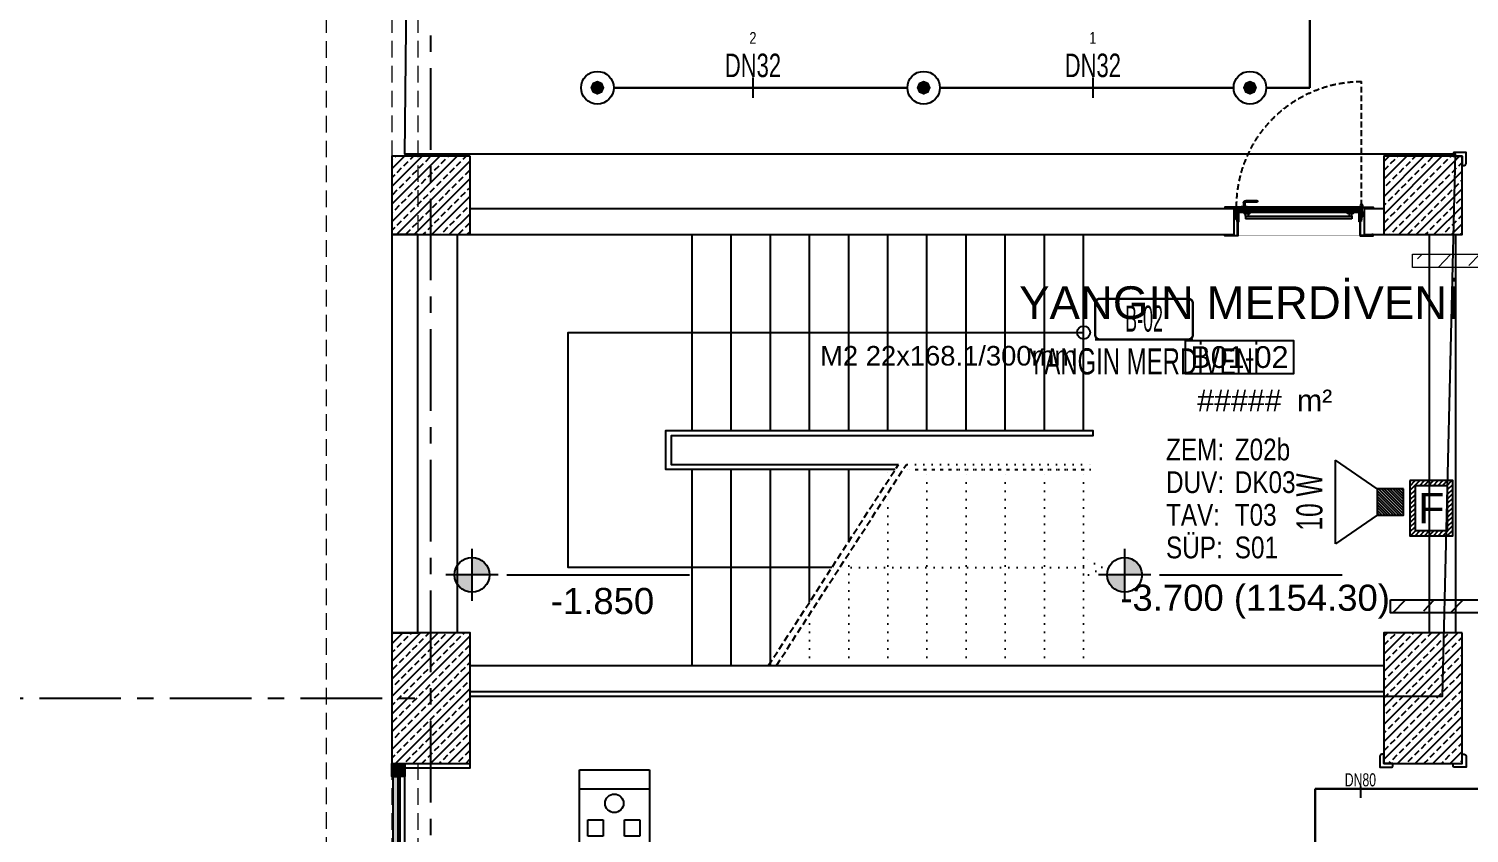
# Model space of a CAD drawing. Header units: millimetres. Extents: x -379292 to 1221486, y 92049 to 447512.
# Drawn here: x -244436 to -233401, y 223584 to 229745 of the extents above; entities that cross this region are included whole.
import ezdxf
from ezdxf.enums import TextEntityAlignment as Align
from ezdxf.lldxf.tags import DXFTag

# ---------------------------------------------------------------- set-up
doc = ezdxf.new("R2010")
doc.units = ezdxf.units.MM
for name, pattern in [('( Hidden )', [0.375, 0.25, -0.125]), ('CENTER', [2, 1.25, -0.25, 0.25, -0.25]), ('DOT', [6.35, 0, -6.35]), ('HIDDEN', [9.525, 6.35, -3.175])]:
    doc.linetypes.add(name, pattern=pattern)
for name, color, linetype in [('-M-MAHAL-DEBILER', 7, 'Continuous'), ('-M-MAHAL-ETIKET-NOT', 7, 'Continuous'), ('-M-MAHAL-ETIKET-NOTM', 7, 'Continuous'), ('-M-MAHAL-ETK-', 7, 'Continuous'), ('-M-MAHAL-HAVA-DEGISIM', 7, 'Continuous'), ('-M-MAHAL-NO', 7, 'Continuous'), ('-M-MAHAL-NOM', 7, 'Continuous'), ('-M-YNGN-BORUID', 7, 'Continuous'), ('-M-YNGN-BORUUZUN', 7, 'Continuous'), ('-M-YNGN-BORUYUK', 7, 'Continuous'), ('-M-YNGN-SPR-YUK', 7, 'Continuous'), ('-M-YNGN-ZON1-CAP-', 7, 'Continuous'), ('-M-YNGN-ZON1-SPR-', 7, 'Continuous'), ('-M-YNGN-ZON3-CAP-', 7, 'Continuous'), ('010-05', 1, 'Continuous'), ('05_AXIS', 211, 'CENTER'), ('05_CONCRETE VIEW', 142, 'Continuous'), ('05_DOOR', 2, 'Continuous'), ('05_EQUIPMENT', 1, 'Continuous'), ('05_HANDRAIL', 153, 'Continuous'), ('05_HATCH 1', 101, 'Continuous'), ('05_HATCH CONCRETE', 141, 'Continuous'), ('05_HATCH SOLID-1', 252, 'Continuous'), ('05_MATERIAL TEXT', 112, 'Continuous'), ('05_PLAN LEVEL', 2, 'Continuous'), ('05_ROOM M2', 161, 'Continuous'), ('05_ROOM NAME', 153, 'Continuous'), ('05_ROOM NUMBER', 152, 'Continuous'), ('05_STAIRS', 52, 'Continuous'), ('05_STAIRS ARROW', 2, 'Continuous'), ('05_STEEL HIDDEN', 61, 'HIDDEN'), ('05_SYMBOL', 2, 'Continuous'), ('05_TEXT 2.5', 212, 'Continuous'), ('05_WALL', 3, 'Continuous'), ('08_FIRE ALARM BUTTON', 4, 'Continuous'), ('08_LOUD SYSTEM', 4, 'Continuous'), ('08_SOCKET', 4, 'Continuous'), ('AIRONN ZONLAMA', 4, 'Continuous'), ('E_CT_ZA', 6, 'Continuous')]:
    doc.layers.add(name, color=color, linetype=linetype)
doc.layers.add('-M-YNGN-SPR-CAPCIZGI', color=188, linetype='Continuous', plot=False)
for name, color, linetype, lineweight in [('-M-YNGN-ZON1', 5, 'SP', 30), ('-M-YNGN-ZON3', 6, 'SP', 30), ('06_FORMWORK HIDDEN', 252, 'HIDDEN2', 0), ('08_DEDECTOR', 3, 'Continuous', 9), ('E_CT_AYDINLATMA', 3, 'Continuous', 9)]:
    doc.layers.add(name, color=color, linetype=linetype, lineweight=lineweight)
doc.styles.add('-M-ISSO-TEXT-TTF', font='ARIALN.TTF')
doc.styles.add('-M-MHLETK-NOT', font='romans.shx', dxfattribs={"width": 0.7})
doc.styles.add('-M-MHLETK-TEXT', font='ARIALN.TTF', dxfattribs={"width": 0.7})
doc.styles.add('CIZGI', font='tahoma.ttf', dxfattribs={"width": 0.8, "oblique": 20})
doc.styles.add('DIM', font='arial.ttf')
doc.styles.add('HCAD', font='HCAD.SHX', dxfattribs={"width": 0.8, "height": 0.2})
doc.styles.add('PIPESIZE', font='hcad.shx', dxfattribs={"width": 0.8})
doc.styles.add('SPR-NOT', font='romans.shx')
doc.styles.get("Standard").update_dxf_attribs({"font": 'segoeuil.ttf'})
doc.styles.add('TR', font='tsimpali.shx', dxfattribs={"width": 0.7})
doc.styles.add('YAZI-2', font='arial.ttf', dxfattribs={"height": 2})
doc.styles.add('YAZI-2.5', font='arial.ttf', dxfattribs={"height": 2.5})
doc.styles.add('YAZI-3', font='arial.ttf', dxfattribs={"height": 3})
tags = doc.linetypes.add('HIDDEN2', pattern=[0.1875, 0.125, -0.0625]).pattern_tags.tags
tags[6:7] = [DXFTag(74, 4), DXFTag(75, 0), DXFTag(340, '0'), DXFTag(46, 0.0), DXFTag(50, 0.0), DXFTag(44, 0.0), DXFTag(45, 0.0)]
tags[4:5] = [DXFTag(74, 4), DXFTag(75, 0), DXFTag(340, '0'), DXFTag(46, 0.0), DXFTag(50, 0.0), DXFTag(44, 0.0), DXFTag(45, 0.0)]
doc.linetypes.add('SP', pattern='A,2,-0.1,["SP",CIZGI,S=0.14,R=0.2,X=0,Y=-0.07],-0.255', length=2.355)
pattern_1 = [(270, (-695728.2336, -3493868.9414), (1.3748153225, -2.38125), [1.5875, -3.175]), (30, (-695728.2336, -3493868.9414), (1.3748153315, 2.3812499948), [1.5875, -3.175]), (330, (-695728.2336, -3493868.9414), (2.749630654, -5.2e-09), [-3.175, 1.5875])]
pattern_2 = [(225, (905000, -3e-07), (67.351921, -67.351921), []), (225, (904932.65, -3e-07), (67.351921, -67.351921), [47.625, -23.8125])]

# ---------------------------------------------------------------- blocks, each defined once
blk = doc.blocks.new('202_Aks')
at = {"layer": '05_AXIS', "ltscale": 500}
for p, q in [((0, -182300), (0, 5000)), ((-5000, -53500), (0, -53500))]:
    blk.add_line(p, q, dxfattribs=at)
blk = doc.blocks.new('başlık')
at = {"layer": '05_MATERIAL TEXT', "style": 'DIM', "width": 0.8}
for s, p in [('ZEM:', (0, 50)), ('DUV:', (0, -100)), ('TAV:', (0, -250)), ('SÜP:', (0, -400))]:
    blk.add_text(s, height=100, dxfattribs=at).set_placement(p, align=Align.MIDDLE_LEFT)
blk = doc.blocks.new('MAHAL')
at = {"layer": '05_ROOM NUMBER'}
blk.add_lwpolyline([(-5.46, -10.75), (4.54, -10.75), (4.54, -7.75), (-5.46, -7.75)], close=True, dxfattribs=at)
at = {"layer": '05_HATCH SOLID-1', "xscale": 0.02, "yscale": 0.02, "zscale": 0.02}
blk.add_blockref('başlık', (-7.21, -18.75), dxfattribs=at)
at = {"layer": '05_MATERIAL TEXT', "style": 'DIM', "width": 0.8}
for tag, p in [('ZEMİN', (-0.89, -17.75)), ('DUVAR', (-0.89, -20.75)), ('TAVAN', (-0.89, -23.75)), ('SÜPÜRGELİK', (-0.89, -26.75))]:
    blk.add_attdef(tag, text='', height=2, dxfattribs=at).set_placement(p, align=Align.MIDDLE_LEFT)
at = {"layer": '05_ROOM M2', "insert": (6.45, -13.24), "char_height": 2, "attachment_point": 5, "style": 'YAZI-2'}
blk.add_mtext_dynamic_manual_height_columns('m²', width=6.9387, gutter_width=625, heights=[0], dxfattribs=at)
at = {"layer": '05_ROOM M2', "style": 'YAZI-2'}
blk.add_attdef('MAHALM2', text='', height=2, dxfattribs=at).set_placement((-0.46, -13.25), align=Align.MIDDLE_CENTER)
at = {"layer": '05_ROOM NAME', "style": 'YAZI-3'}
for tag, p in [('INGMAHALADI', (-0.46, 0.75)), ('TURMAHALADI', (-0.46, -4.25))]:
    blk.add_attdef(tag, text='', height=3, dxfattribs=at).set_placement(p, align=Align.MIDDLE_CENTER)
at = {"layer": '05_ROOM NUMBER', "style": 'YAZI-2'}
blk.add_attdef('MAHALNO', text='', height=2, dxfattribs=at).set_placement((-0.46, -9.25), align=Align.MIDDLE_CENTER)
blk = doc.blocks.new('PLAN KOT IKILI')
at = {"layer": '05_PLAN LEVEL'}
h = blk.add_hatch(color=2, dxfattribs=at)
h.paths.add_polyline_path([(0, 2), (0, 0), (2, 0, 0.414214)])
h.paths.add_polyline_path([(0, 0), (-2, 0, 0.414214), (0, -2)])
at = {"layer": '05_PLAN LEVEL', "color": 2}
for p, q in [((0, 3), (0, -3)), ((3, 0), (-3, 0)), ((4, 0), (25, 0))]:
    blk.add_line(p, q, dxfattribs=at)
blk.add_circle((0, 0), 2, dxfattribs=at)
at = {"layer": '05_PLAN LEVEL', "style": 'YAZI-3'}
for tag, p in [('BITMISKOT', (15, 3)), ('KABAKOT', (15, -3))]:
    blk.add_attdef(tag, text='', height=3, dxfattribs=at).set_placement(p, align=Align.MIDDLE)
blk = doc.blocks.new('202_KorkulukDikme')
at = {"ltscale": 25}
h = blk.add_hatch(color=253, dxfattribs=at)
h.dxf.hatch_style = 1
h.paths.add_polyline_path([(-50, 0), (-50, 100), (50, 100), (50, 0)])
at = {"color": 0, "linetype": 'ByBlock', "ltscale": 25}
blk.add_lwpolyline([(-50, 0), (-50, 100), (50, 100), (50, 0)], close=True, dxfattribs=at)
blk = doc.blocks.new('*U17')
at = {"ltscale": 25}
h = blk.add_hatch(color=253, dxfattribs=at)
h.dxf.hatch_style = 1
h.paths.add_polyline_path([(100, 60), (9400, 60), (9400, 10), (100, 10)])
at = {"color": 0, "linetype": 'ByBlock', "ltscale": 25}
blk.add_lwpolyline([(100, 60), (9400, 60), (9400, 10), (100, 10)], close=True, dxfattribs=at)
blk.add_lwpolyline([(100, 45), (9400, 45)], dxfattribs=at)
at = {"ltscale": 25}
for p in [(50, 0), (750, 0), (1750, 0), (2750, 0), (3750, 0), (4750, 0), (5750, 0), (6750, 0), (7750, 0), (8750, 0), (9450, 0)]:
    blk.add_blockref('202_KorkulukDikme', p, dxfattribs=at)
blk = doc.blocks.new('*U84')
at = {"layer": '05_HANDRAIL', "color": 8}
blk.add_lwpolyline([(-1444, 1500), (-3200, 1500), (-3200, 1800), (70, 1800), (70, 1760), (-3160, 1760), (-3160, 1540), (-1418, 1540)], dxfattribs=at)
at = {"layer": '05_HANDRAIL', "color": 8, "linetype": 'DOT', "ltscale": 10}
blk.add_lwpolyline([(-1352, 1540), (50, 1540), (50, 1500), (-1384, 1500)], dxfattribs=at)
at = {"layer": '05_STAIRS', "color": 8, "flags": 128}
for points in [[(-3000, 1800), (-3000, 3300)], [(-2700, 1800), (-2700, 3300)], [(-2400, 1800), (-2400, 3300)], [(-2100, 1800), (-2100, 3300)], [(-1800, 1800), (-1800, 3300)], [(-1500, 1800), (-1500, 3300)], [(-1200, 1800), (-1200, 3300)], [(-900, 1800), (-900, 3300)], [(-600, 1800), (-600, 3300)], [(-300, 1800), (-300, 3300)], [(0, 1800), (0, 3300)], [(-1928, 750), (-3000, 750), (-3950, 750), (-3950, 2550), (0, 2550)], [(-1444, 1500), (-3200, 1500), (-3200, 1800), (0, 1800)], [(-3000, 0), (-3000, 1500)], [(-2700, 0), (-2700, 1500)], [(-2400, 0), (-2400, 1500)], [(-2100, 484), (-2100, 1500)], [(-1800, 949), (-1800, 1500)]]:
    blk.add_lwpolyline(points, dxfattribs=at)
at = {"layer": '05_STAIRS', "color": 8, "linetype": '( Hidden )', "ltscale": 200}
for points in [[(-2413, 0), (-1418, 1540)], [(-2353, 0), (-1358, 1540)]]:
    blk.add_lwpolyline(points, dxfattribs=at)
at = {"layer": '05_STAIRS', "color": 8, "linetype": 'DOT', "ltscale": 10, "flags": 128}
for points in [[(-1500, 1413), (-1500, 1500)], [(0, 1500), (-1384, 1500)], [(-1200, 0), (-1200, 1500)], [(-900, 0), (-900, 1500)], [(-600, 0), (-600, 1500)], [(-300, 0), (-300, 1500)], [(0, 0), (0, 1500)], [(-1500, 0), (-1500, 1321)], [(-1800, 0), (-1800, 856)], [(0, 825), (0, 675), (145, 750), (0, 825)], [(0, 750), (-1869, 750)], [(-2100, 0), (-2100, 392)]]:
    blk.add_lwpolyline(points, dxfattribs=at)
at = {"layer": '05_STAIRS ARROW', "color": 8, "ltscale": 2}
blk.add_circle((0, 2550), 50, dxfattribs=at)
blk = doc.blocks.new('bariyer')
at = {"color": 8, "ltscale": 25}
blk.add_lwpolyline([(0, -70), (15, -70, 0.414214), (30, -55), (30, 30), (-55, 30, 0.414214), (-70, 15), (-70, 0), (0, 0)], format="xyb", close=True, dxfattribs=at)
blk = doc.blocks.new('VIDA')
at = {"layer": '05_EQUIPMENT'}
h = blk.add_hatch(dxfattribs=at)
h.set_pattern_fill('LINE', color=256, scale=0.1, angle=150, style=0)
h.set_pattern_definition([(330, (-3585.31887, 6072.20274), (0.03125, 0.05412658774), [])])
h.paths.add_polyline_path([(-0.1, -0.3), (-0.1, -1.7), (0.1, -1.7), (0.1, -0.3)])
h.paths.add_polyline_path([(-0.1, -0.3), (0.1, -0.3), (0, 0)])
for p, q in [((-0.1, -0.3), (0, 0)), ((0.1, -0.3), (0, 0)), ((0, -2), (-0.2, -2)), ((0.1, -1.7), (-0.1, -1.7)), ((0.1, -2), (-0.1, -2)), ((0, -2), (0, -2)), ((0.2, -2), (0, -2)), ((0, -2), (0, -2)), ((0, -2), (0, -2))]:
    blk.add_line(p, q, dxfattribs=at)
for points in [[(-0.2, -2), (-0.1, -2), (-0.1, -0.3)], [(0.2, -2), (0.1, -2), (0.1, -0.3)]]:
    blk.add_lwpolyline(points, dxfattribs=at)
blk = doc.blocks.new('*U101')
at = {"color": 8}
blk.add_wipeout([(0, 5), (0, -206), (1000, -206), (1000, 5)], dxfattribs=at)
at = {"layer": '010-05', "ltscale": 7}
h = blk.add_hatch(dxfattribs=at)
h.set_pattern_fill('ANSI37', color=8, scale=0.1, angle=540, style=0)
h.set_pattern_definition([(225, (19752.8965, 13790.6787), (0.224506403, -0.224506403), []), (315, (19752.8965, 13790.6787), (0.224506403, 0.224506403), [])])
edge = h.paths.add_edge_path(flags=16)
edge.add_line((28, -35), (28, -44))
edge.add_line((28, -44), (22, -44))
edge.add_line((22, -44), (22, -37))
edge.add_arc((26, -39), 4.69, 56.5428, 159.2569, ccw=False)
edge = h.paths.add_edge_path()
edge.add_line((29, -33), (29, -45))
edge.add_line((29, -45), (21, -45))
edge.add_line((21, -45), (21, -31))
edge.add_line((21, -31), (34, -31))
edge.add_line((34, -31), (32, -31))
edge.add_arc((32, -34), 2.82, 91.1093, 165.5986)
edge = h.paths.add_edge_path(flags=16)
edge.add_arc((32, -34), 3.82, 143.4668, 165.5986, ccw=False)
edge.add_line((29, -32), (22, -32))
edge.add_line((22, -32), (22, -35))
edge.add_arc((26, -42), 8.25, 70.1103, 120.2945, ccw=False)
edge.add_line((28, -34), (28, -33))
edge.add_line((28, -33), (29, -33))
h = blk.add_hatch(dxfattribs=at)
h.set_pattern_fill('ANSI37', color=8, scale=0.1, angle=540, style=0)
h.set_pattern_definition([(315, (-21740.32198, 13790.6787), (-0.224506403, -0.224506403), []), (225, (-21740.32198, 13790.6787), (-0.224506403, 0.224506403), [])])
edge = h.paths.add_edge_path(flags=16)
edge.add_line((972, -35), (972, -44))
edge.add_line((972, -44), (978, -44))
edge.add_line((978, -44), (978, -37))
edge.add_arc((974, -39), 4.69, 20.7431, 123.4572)
edge = h.paths.add_edge_path()
edge.add_line((971, -33), (971, -45))
edge.add_line((971, -45), (979, -45))
edge.add_line((979, -45), (979, -31))
edge.add_line((979, -31), (966, -31))
edge.add_line((966, -31), (968, -31))
edge.add_arc((968, -34), 2.82, 14.4014, 88.8907, ccw=False)
edge = h.paths.add_edge_path(flags=16)
edge.add_arc((968, -34), 3.82, 14.4014, 36.5332)
edge.add_line((971, -32), (978, -32))
edge.add_line((978, -32), (978, -35))
edge.add_arc((974, -42), 8.25, 59.7055, 109.8897)
edge.add_line((972, -34), (972, -33))
edge.add_line((972, -33), (971, -33))
at = {"layer": '05_HATCH 1'}
h = blk.add_hatch(dxfattribs=at)
h.set_pattern_fill('HONEY', color=8, scale=0.5, angle=270, style=0)
h.set_pattern_definition(pattern_1)
h.paths.add_polyline_path([(40, -3), (44, -9), (956, -9), (960, -3)])
h = blk.add_hatch(dxfattribs=at)
h.set_pattern_fill('HONEY', color=8, scale=0.5, angle=270, style=0)
h.set_pattern_definition(pattern_1)
h.paths.add_polyline_path([(40, -15), (44, -10), (956, -10), (960, -15)])
at = {"color": 8, "linetype": 'HIDDEN', "ltscale": 7}
blk.add_line((21, 21), (21, 973), dxfattribs=at)
at = {"color": 8, "ltscale": 7}
for p, q in [((22, 10), (948, 10)), ((22, 10), (978, 10)), ((22, 9), (22, 10)), ((27, 2), (27, 1)), ((27, 2), (37, 2)), ((27, 1), (37, 1)), ((37, 5), (36, 5)), ((37, 9), (963, 9)), ((963, 2), (37, 2)), ((37, 2), (44, -9)), ((37, 1), (43, -9)), ((905, 60), (822, 60)), ((905, 50), (822, 50)), ((942, 15), (897, 15)), ((897, 15), (897, 10)), ((915, 40), (915, 15)), ((925, 40), (925, 15)), ((942, 15), (942, 10)), ((963, 2), (956, -9)), ((963, 1), (957, -9)), ((963, 5), (964, 5)), ((973, 2), (963, 2)), ((973, 1), (963, 1)), ((973, 2), (973, 1)), ((978, 9), (978, 10)), ((978, 9), (978, 10)), ((963, -27), (22, -27)), ((22, -27), (963, -27)), ((22, -28), (22, -27)), ((963, -28), (22, -28)), ((978, -28), (22, -28)), ((43, -9), (27, -9)), ((27, -20), (37, -20)), ((27, -20), (27, -21)), ((27, -21), (37, -21)), ((33, -28), (963, -28)), ((37, -23), (36, -23)), ((37, -20), (43, -9)), ((37, -21), (44, -10)), ((963, -21), (37, -21)), ((956, -9), (44, -9)), ((956, -10), (44, -10)), ((96, -58), (96, -38)), ((909, -58), (96, -58)), ((96, -58), (96, -78)), ((96, -78), (909, -78)), ((116, -38), (116, -58)), ((889, -38), (889, -58)), ((909, -58), (909, -38)), ((909, -58), (909, -78)), ((963, -21), (956, -10)), ((963, -20), (957, -9)), ((957, -9), (973, -9)), ((973, -20), (963, -20)), ((973, -21), (963, -21)), ((963, -23), (964, -23)), ((973, -20), (973, -21)), ((978, -28), (978, -27)), ((978, -28), (978, -27))]:
    blk.add_line(p, q, dxfattribs=at)
at = {"color": 8, "ltscale": 7, "flags": 128}
for points in [[(36, -101, -1), (34, -101), (34, -85), (32, -85), (32, -101, 1), (38, -101), (38, -35, 1), (30, -35), (30, -45), (20, -45), (20, 10), (-68, 10), (-68, 0), (-58, 0), (-58, 2), (-66, 2), (-66, 8), (18, 8), (18, -47), (32, -47), (32, -35, -1), (36, -35)], [(964, -101, 1), (966, -101), (966, -85), (968, -85), (968, -101, -1), (962, -101), (962, -35, -1), (970, -35), (970, -45), (980, -45), (980, 10), (1068, 10), (1068, 0), (1058, 0), (1058, 2), (1066, 2), (1066, 8), (982, 8), (982, -47), (968, -47), (968, -35, 1), (964, -35)]]:
    blk.add_lwpolyline(points, format="xyb", close=True, dxfattribs=at)
at = {"color": 8, "ltscale": 7}
for points in [[(37, 5), (37, 9), (22, 9), (22, -27), (37, -27), (37, -23)], [(36, 5), (36, 8), (23, 8), (23, -26), (36, -26), (36, -23)], [(963, 5), (963, 9), (978, 9), (978, -27), (963, -27), (963, -23)], [(964, 5), (964, 8), (977, 8), (977, -26), (964, -26), (964, -23)], [(86, -28), (86, -38), (128, -38), (128, -28)], [(919, -28), (919, -38), (877, -38), (877, -28)]]:
    blk.add_lwpolyline(points, dxfattribs=at)
for points in [[(32, -55), (32, -210), (-68, -210), (-68, -200), (-58, -200), (-58, -202), (-66, -202), (-66, -208), (30, -208), (30, -55)], [(29, -57), (20, -57), (20, -83), (30, -93), (30, -106), (28, -106), (28, -94), (18, -84), (18, -55), (29, -55)], [(40, -3), (44, -9), (956, -9), (960, -3)], [(40, -15), (44, -10), (956, -10), (960, -15)], [(968, -55), (968, -210), (1068, -210), (1068, -200), (1058, -200), (1058, -202), (1066, -202), (1066, -208), (970, -208), (970, -55)], [(971, -57), (980, -57), (980, -83), (970, -93), (970, -106), (972, -106), (972, -94), (982, -84), (982, -55), (971, -55)]]:
    blk.add_lwpolyline(points, close=True, dxfattribs=at)
for radius in [10.1, 6.72]:
    blk.add_circle((21, 21), radius, dxfattribs=at)
at = {"color": 8, "linetype": 'HIDDEN', "ltscale": 7}
blk.add_arc((18, 13), 960, 359.7875, 89.8098, dxfattribs=at)
at = {"color": 8, "ltscale": 7}
for centre, radius, start, end in [((822, 55), 5, 90, 270), ((905, 40), 20, 0, 90), ((905, 40), 10, 0, 90)]:
    blk.add_arc(centre, radius, start, end, dxfattribs=at)
at = {"layer": '010-05', "color": 8, "ltscale": 7}
for points in [[(29, -33, -0.336971), (32, -31), (34, -31), (29, -31), (21, -31), (21, -45), (29, -45)], [(28, -34, 0.222538), (22, -35), (22, -32), (29, -32, 0.09687), (29, -33), (28, -33)], [(28, -44), (22, -44), (22, -37, -0.473637), (28, -35)], [(971, -33, 0.336971), (968, -31), (966, -31), (971, -31), (979, -31), (979, -45), (971, -45)], [(972, -34, -0.222538), (978, -35), (978, -32), (971, -32, -0.09687), (971, -33), (972, -33)], [(972, -44), (978, -44), (978, -37, 0.473637), (972, -35)]]:
    blk.add_lwpolyline(points, format="xyb", close=True, dxfattribs=at)
at = {"layer": '05_STEEL HIDDEN', "color": 8, "ltscale": 7}
for points in [[(17, -48), (17, -23), (11, -23), (11, -49), (23, -77), (23, -99), (29, -99), (29, -76)], [(983, -48), (983, -23), (989, -23), (989, -49), (977, -77), (977, -99), (971, -99), (971, -76)]]:
    blk.add_lwpolyline(points, close=True, dxfattribs=at)
at = {"layer": '05_STEEL HIDDEN', "color": 8, "ltscale": 7, "flags": 128}
for points in [[(17, -23), (18, -23), (18, -48), (30, -76), (30, -99), (29, -99)], [(983, -23), (982, -23), (982, -48), (970, -76), (970, -99), (971, -99)]]:
    blk.add_lwpolyline(points, dxfattribs=at)
at = {"layer": '05_WALL', "color": 8, "ltscale": 20}
for points in [[(0, 0), (0, -200)], [(1000, 0), (1000, -200)]]:
    blk.add_lwpolyline(points, dxfattribs=at)
at = {"color": 8, "ltscale": 7, "yscale": 10, "zscale": 10, "rotation": 180}
for p, xscale in [((25, -65), -10), ((975, -65), 10)]:
    blk.add_blockref('VIDA', p, dxfattribs=dict(at, xscale=xscale))
blk = doc.blocks.new('OtoParkBodrumKatMimari')
at = {"layer": '05_HATCH CONCRETE'}
h = blk.add_hatch(dxfattribs=at)
h.set_pattern_fill('ANSI33', color=8, scale=15, angle=180, style=0)
h.set_pattern_definition(pattern_2)
h.paths.add_polyline_path([(5300, 127950), (4700, 127950), (4700, 127350), (5300, 127350)])
h = blk.add_hatch(dxfattribs=at)
h.set_pattern_fill('ANSI33', color=8, scale=15, angle=180, style=0)
h.set_pattern_definition(pattern_2)
h.paths.add_polyline_path([(12900, 127950), (12300, 127950), (12300, 127350), (12900, 127350)])
h = blk.add_hatch(dxfattribs=at)
h.set_pattern_fill('ANSI33', color=8, scale=15, angle=180, style=0)
h.set_pattern_definition(pattern_2)
h.paths.add_polyline_path([(5300, 123300), (5300, 124300), (4700, 124300), (4700, 123300)])
h = blk.add_hatch(dxfattribs=at)
h.set_pattern_fill('ANSI33', color=8, scale=15, angle=180, style=0)
h.set_pattern_definition(pattern_2)
h.paths.add_polyline_path([(12900, 124300), (12300, 124300), (12300, 123300), (12900, 123300)])
at = {"color": 5}
for points in [[(5300, 127950), (4700, 127950), (4700, 127350), (5300, 127350)], [(12900, 127950), (12300, 127950), (12300, 127350), (12900, 127350)], [(5300, 123300), (5300, 124300), (4700, 124300), (4700, 123300)], [(12900, 124300), (12300, 124300), (12300, 123300), (12900, 123300)]]:
    blk.add_lwpolyline(points, close=True, dxfattribs=at)
at = {"layer": '05_CONCRETE VIEW', "ltscale": 25}
blk.add_lwpolyline([(5200, 127350), (5200, 124300)], dxfattribs=at)
at = {"layer": '05_STAIRS ARROW', "ltscale": 2}
blk.add_circle((10000, 126600), 50, dxfattribs=at)
at = {"layer": '05_WALL', "color": 8, "flags": 128}
for points in [[(5300, 127550), (12300, 127550)], [(5300, 127350), (12300, 127350)], [(12650, 124300), (12650, 127350)], [(12850, 127350), (12850, 124300)], [(5300, 124050), (12300, 124050)], [(5300, 123850), (12300, 123850)]]:
    blk.add_lwpolyline(points, dxfattribs=at)
blk.add_lwpolyline([(4700, 127350), (4700, 124300), (4900, 124300), (4900, 127350)], close=True, dxfattribs=at)
at = {"layer": '06_FORMWORK HIDDEN', "linetype": 'HIDDEN', "ltscale": 20}
for p, q in [((4200, 55933), (4200, 178100)), ((4700, 131500), (4700, 124300)), ((4900, 131500), (4900, 124300)), ((4700, 123300), (4700, 113800)), ((4900, 123300), (4900, 113800))]:
    blk.add_line(p, q, dxfattribs=at)
blk.add_blockref('*U84', (10000, 124050))
at = {"layer": '05_AXIS'}
blk.add_blockref('202_Aks', (5000, 177300), dxfattribs=at)
at = {"layer": '05_HANDRAIL', "rotation": 269.9999999999995}
blk.add_blockref('*U17', (4700, 123300), dxfattribs=at)
at = {"layer": '05_PLAN LEVEL'}
ref = blk.add_blockref('PLAN KOT IKILI', (5314, 124744), dxfattribs=dict(at, xscale=66.66666666666666, yscale=66.66666666666666, zscale=66.66666666666666))
ref.add_attrib('KABAKOT', '-1.850', dxfattribs={"height": 200, "style": 'YAZI-3'}).set_placement((6314, 124544), align=Align.MIDDLE)
ref = blk.add_blockref('PLAN KOT IKILI', (10314, 124744), dxfattribs=dict(at, xscale=66.66666666666666, yscale=66.66666666666666, zscale=66.66666666666666))
ref.add_attrib('KABAKOT', '-3.700 (1154.30)', dxfattribs={"height": 200, "style": 'YAZI-3'}).set_placement((11314, 124544), align=Align.MIDDLE)
at = {"layer": '05_ROOM NUMBER'}
ref = blk.add_blockref('MAHAL', (11232, 127183), dxfattribs=dict(at, xscale=83.33333333333333, yscale=83.33333333333333, zscale=83.33333333333333))
ref.add_attrib('TURMAHALADI', 'YANGIN MERDİVENİ', dxfattribs={"layer": '05_ROOM NAME', "height": 250, "style": 'YAZI-3'}).set_placement((11194, 126829), align=Align.MIDDLE_CENTER)
ref.add_attrib('MAHALNO', 'B01-02', dxfattribs={"height": 166.7, "style": 'YAZI-2'}).set_placement((11194, 126412), align=Align.MIDDLE_CENTER)
ref.add_attrib('MAHALM2', '#####', dxfattribs={"layer": '05_ROOM M2', "height": 166.7, "style": 'YAZI-2'}).set_placement((11194, 126079), align=Align.MIDDLE_CENTER)
ref.add_attrib('ZEMİN', 'Z02b', dxfattribs={"layer": '05_MATERIAL TEXT', "height": 166.7, "style": 'DIM', "width": 0.8}).set_placement((11158, 125704), align=Align.MIDDLE_LEFT)
ref.add_attrib('DUVAR', 'DK03', dxfattribs={"layer": '05_MATERIAL TEXT', "height": 166.7, "style": 'DIM', "width": 0.8}).set_placement((11158, 125454), align=Align.MIDDLE_LEFT)
ref.add_attrib('TAVAN', 'T03', dxfattribs={"layer": '05_MATERIAL TEXT', "height": 166.7, "style": 'DIM', "width": 0.8}).set_placement((11158, 125204), align=Align.MIDDLE_LEFT)
ref.add_attrib('SÜPÜRGELİK', 'S01', dxfattribs={"layer": '05_MATERIAL TEXT', "height": 166.7, "style": 'DIM', "width": 0.8}).set_placement((11158, 124954), align=Align.MIDDLE_LEFT)
at = {"layer": '05_SYMBOL', "color": 8}
blk.add_blockref('bariyer', (12900, 127950), dxfattribs=at)
at = {"layer": '05_SYMBOL', "color": 8, "rotation": 180}
blk.add_blockref('bariyer', (12300, 123300), dxfattribs=at)
at = {"layer": '05_SYMBOL', "color": 8, "xscale": -1, "rotation": 180}
blk.add_blockref('bariyer', (12900, 123300), dxfattribs=at)
at = {"layer": '05_TEXT 2.5', "insert": (9950, 126345), "char_height": 150, "attachment_point": 9, "style": 'YAZI-2.5'}
blk.add_mtext_dynamic_manual_height_columns('\\A1;M2 22x168.1/300mm', width=4150.39, gutter_width=12.5, heights=[101], dxfattribs=at)
at = {"layer": '05_DOOR', "xscale": -1}
blk.add_blockref('*U101', (12150, 127550), dxfattribs=at)
blk = doc.blocks.new('SPRKL100')
at = {"layer": '-M-YNGN-SPR-CAPCIZGI'}
blk.add_line((0, 0.431), (0, -0.431), dxfattribs=at)
at = {"layer": '-M-YNGN-BORUID', "color": 0, "style": 'HCAD', "width": 0.8, "flags": 1}
blk.add_attdef('DIC', text='', height=0.4, dxfattribs=at).set_placement((0, -1.693), align=Align.CENTER)
at = {"layer": '-M-YNGN-BORUUZUN', "color": 0, "style": 'HCAD', "width": 0.7}
blk.add_attdef('BOY', text='', height=0.8, dxfattribs=at).set_placement((0, -1.08), align=Align.CENTER)
at = {"layer": '-M-YNGN-BORUYUK', "color": 6, "style": 'PIPESIZE', "width": 0.8}
blk.add_attdef('YUK', text='', height=0.5, dxfattribs=at).set_placement((0, 1.866), align=Align.CENTER)
at = {"color": 0, "style": 'PIPESIZE', "width": 0.7}
blk.add_attdef('CAP', text='', height=1, dxfattribs=at).set_placement((0, 0.45), align=Align.CENTER)
blk = doc.blocks.new('A$C69E75EAE')
at = {"layer": '-M-YNGN-ZON3', "ltscale": 500}
for p, q in [((274.7, -3814.7), (274.7, -2411.8)), ((274.7, -2411.8), (414.1, -2411.8))]:
    blk.add_line(p, q, dxfattribs=at)
at = {"layer": '-M-YNGN-ZON3-CAP-'}
ref = blk.add_blockref('SPRKL100', (309.4, -2414.3), dxfattribs=dict(at, xscale=10, yscale=10, zscale=10))
ref.add_attrib('CAP', 'DN80', dxfattribs={"layer": '0', "color": 0, "height": 10, "style": 'PIPESIZE', "width": 0.7}).set_placement((309.4, -2409.8), align=Align.CENTER)
blk = doc.blocks.new('SP-C-UP-12')
at = {"ltscale": 10}
blk.add_line((0, 0), (0, 0), dxfattribs=at)
at = {"color": 1, "linetype": 'Continuous'}
blk.add_circle((0, 0), 12.5, dxfattribs=at)
at = {"ltscale": 10}
for points in [[(-5.4, 0), (-3.8, 3.8), (-3.8, -3.8), (0, 5.4)], [(-3.8, -3.8), (0, 5.4), (0, -5.4), (3.8, 3.8)], [(0, -5.4), (3.8, 3.8), (3.8, -3.8), (5.4, 0)]]:
    blk.add_solid(points, dxfattribs=at)
at = {"layer": '-M-YNGN-SPR-YUK', "style": 'SPR-NOT', "width": 0.5, "flags": 9}
for tag, p in [('YUK', (0, 17.8)), ('CAP', (0, 14.4)), ('TIP', (0.2, 10.8))]:
    blk.add_attdef(tag, text='', height=2.5, dxfattribs=at).set_placement(p, align=Align.MIDDLE_CENTER)
blk = doc.blocks.new('A$C69E769C9')
at = {"layer": '-M-YNGN-ZON1', "linetype": 'SP', "ltscale": 500}
for p, q in [((210.7, -1874.7), (210.7, -1045.4)), ((-210.2, -1874.7), (-322.7, -1874.7)), ((-210.2, -1874.7), (-97.7, -1874.7)), ((-72.7, -1874.7), (152.3, -1874.7)), ((177.3, -1874.7), (210.7, -1874.7))]:
    blk.add_line(p, q, dxfattribs=at)
at = {"layer": '-M-YNGN-ZON1-CAP-'}
ref = blk.add_blockref('SPRKL100', (-216, -1874.7), dxfattribs=dict(at, xscale=18, yscale=18, zscale=18))
ref.add_attrib('YUK', '2', dxfattribs={"layer": '-M-YNGN-BORUYUK', "color": 6, "height": 9, "style": 'PIPESIZE', "width": 0.8}).set_placement((-216, -1841.1), align=Align.CENTER)
ref.add_attrib('CAP', 'DN32', dxfattribs={"layer": '0', "color": 0, "height": 18, "style": 'PIPESIZE', "width": 0.7}).set_placement((-216, -1866.6), align=Align.CENTER)
ref = blk.add_blockref('SPRKL100', (44.4, -1874.7), dxfattribs=dict(at, xscale=18, yscale=18, zscale=18))
ref.add_attrib('YUK', '1', dxfattribs={"layer": '-M-YNGN-BORUYUK', "color": 6, "height": 9, "style": 'PIPESIZE', "width": 0.8}).set_placement((44.4, -1841.1), align=Align.CENTER)
ref.add_attrib('CAP', 'DN32', dxfattribs={"layer": '0', "color": 0, "height": 18, "style": 'PIPESIZE', "width": 0.7}).set_placement((44.4, -1866.6), align=Align.CENTER)
at = {"layer": '-M-YNGN-ZON1-SPR-', "linetype": 'Continuous'}
for p in [(-335.2, -1874.7), (-85.2, -1874.7), (164.8, -1874.7)]:
    blk.add_blockref('SP-C-UP-12', p, dxfattribs=at)
blk = doc.blocks.new('*U659')
h = blk.add_hatch()
h.set_pattern_fill('ANSI33', color=0, scale=50, angle=1, style=0)
h.paths.add_polyline_path([(-3883, 100), (517, 100), (517, 0), (-3883, 0)])
at = {"color": 0}
blk.add_lwpolyline([(-3883, 100), (517, 100), (517, 0), (-3883, 0)], close=True, dxfattribs=at)
at = {"ltscale": 25, "flags": 1}
for tag, p in [('YUKSEKLIK', (-229, -149)), ('KALINLIK', (-229, -213))]:
    blk.add_attdef(tag, p, '', height=50, dxfattribs=at)
blk = doc.blocks.new('*U975')
h = blk.add_hatch()
h.set_pattern_fill('ANSI33', color=0, scale=50, angle=1, style=0)
h.paths.add_polyline_path([(-1701, 100), (1829, 100), (1829, 0), (-1701, 0)])
at = {"color": 0}
blk.add_lwpolyline([(-1701, 100), (1829, 100), (1829, 0), (-1701, 0)], close=True, dxfattribs=at)
at = {"ltscale": 25, "flags": 1}
for tag, p in [('YUKSEKLIK', (-229, -149)), ('KALINLIK', (-229, -213))]:
    blk.add_attdef(tag, p, '', height=50, dxfattribs=at)
blk = doc.blocks.new('PRIZKOM 50')
at = {"layer": '08_SOCKET', "color": 3}
for p, q in [((-191.1, 0), (-191.1, 438.5)), ((-191.1, 438.5), (191.1, 438.5)), ((191.1, 438.5), (191.1, 0)), ((-191.1, 335.3), (191.1, 335.3)), ((-145.1, 75.8), (-145.1, 164.7)), ((-145.1, 164.7), (-60.9, 164.7)), ((-60.9, 164.7), (-60.9, 75.8)), ((54.5, 164.7), (138.7, 164.7)), ((54.5, 75.8), (54.5, 164.7)), ((138.7, 164.7), (138.7, 75.8)), ((191.1, 0), (-191.1, 0)), ((-60.9, 75.8), (-145.1, 75.8)), ((138.7, 75.8), (54.5, 75.8))]:
    blk.add_line(p, q, dxfattribs=at)
blk.add_circle((-0.8, 256), 50.5, dxfattribs=at)
blk = doc.blocks.new('YIB ORT')
at = {"layer": '08_FIRE ALARM BUTTON'}
h = blk.add_hatch(dxfattribs=at)
h.set_pattern_fill('ANSI31', color=1, scale=3.125)
h.paths.add_polyline_path([(65.625, 168.75), (-65.625, 168.75), (-65.625, 84.375), (-50, 84.375), (-50, 153.125), (50, 153.125), (50, 15.625), (-50, 15.625), (-50, 84.375), (-65.625, 84.375), (-65.625, 0), (65.625, 0)])
for points in [[(-65.625, 168.75), (-65.625, 0), (65.625, 0), (65.625, 168.75)], [(-50, 153.125), (-50, 15.625), (50, 15.625), (50, 153.125)]]:
    blk.add_lwpolyline(points, close=True, dxfattribs=at)
at = {"layer": '08_FIRE ALARM BUTTON', "color": 3, "style": 'YAZI-2.5'}
blk.add_text('F', height=93.75, dxfattribs=at).set_placement((0, 84.375), align=Align.MIDDLE_CENTER)
blk = doc.blocks.new('15 W HORN 100_HARİCİ TİP')
at = {"layer": '08_LOUD SYSTEM'}
h = blk.add_hatch(dxfattribs=at)
h.set_pattern_fill('ANSI31', color=2, scale=4.8)
h.set_pattern_definition([(45, (-341645.439, -380325.335), (-10.77630735, 10.77630735), [])])
h.paths.add_polyline_path([(-100, 0), (100, 0), (100, 200), (-100, 200)])
at = {"layer": '08_LOUD SYSTEM', "ltscale": 2}
for p, q in [((-320, 520), (320, 520)), ((-100, 200), (-320, 520)), ((100, 200), (320, 520))]:
    blk.add_line(p, q, dxfattribs=at)
at = {"layer": '08_LOUD SYSTEM'}
blk.add_lwpolyline([(100, 0), (100, 200), (-100, 200), (-100, 0)], close=True, dxfattribs=at)
at = {"layer": '08_LOUD SYSTEM', "color": 2, "ltscale": 2, "style": 'TR', "width": 0.7}
blk.add_text('10 W', height=200, dxfattribs=at).set_placement((0, 620), align=Align.CENTER)
blk = doc.blocks.new('M-MHLETK-YNG')
at = {"layer": '-M-MAHAL-ETK-', "color": 0}
for p, q in [((-2.078, 0), (2.078, 0)), ((-1.161, 0), (-1.161, 0))]:
    blk.add_line(p, q, dxfattribs=at)
at = {"layer": '-M-MAHAL-ETK-', "color": 0, "const_width": 0.1}
blk.add_lwpolyline([(-1.878, 1.735), (1.878, 1.735, -0.414214), (2.078, 1.535), (2.078, 0.2, -0.414214), (1.878, 0), (-1.878, 0, -0.414214), (-2.078, 0.2), (-2.078, 1.535, -0.414214)], format="xyb", close=True, dxfattribs=at)
at = {"layer": '-M-MAHAL-DEBILER', "color": 4, "style": '-M-MHLETK-NOT', "width": 0.5, "flags": 8}
blk.add_attdef('DEBIS', text='', height=0.4, dxfattribs=at).set_placement((-2.173, 2.145), align=Align.MIDDLE_CENTER)
at = {"layer": '-M-MAHAL-DEBILER', "color": 191, "style": '-M-MHLETK-NOT', "width": 0.5, "flags": 8}
blk.add_attdef('DEBIR', text='', height=0.4, dxfattribs=at).set_placement((-1.613, 2.145), align=Align.MIDDLE_CENTER)
at = {"layer": '-M-MAHAL-DEBILER', "color": 31, "style": '-M-MHLETK-NOT', "width": 0.5, "flags": 8}
blk.add_attdef('DEBIF', text='', height=0.4, dxfattribs=at).set_placement((1.585, 2.145), align=Align.MIDDLE_CENTER)
at = {"layer": '-M-MAHAL-DEBILER', "color": 1, "style": '-M-MHLETK-NOT', "width": 0.5, "flags": 8}
blk.add_attdef('DEBIE', text='', height=0.4, dxfattribs=at).set_placement((2.32, 2.145), align=Align.MIDDLE_CENTER)
at = {"layer": '-M-MAHAL-ETIKET-NOT', "color": 3, "style": '-M-MHLETK-NOT', "width": 0.5, "flags": 9}
for tag, p, height in [('KLKTR', (-2.617, 1.425), 0.04), ('HL', (-2.616, 1.493), 0.0286), ('RDY-BOY1', (-2.614, 1.37), 0.0286), ('RDY-BOY2', (-2.614, 1.32), 0.0286), ('RDY-BOY3', (-2.614, 1.27), 0.0286), ('RDY-BOY4', (-2.614, 1.22), 0.0286), ('HLA', (-2.521, 1.493), 0.0286), ('RDY-TIP1', (-2.5, 1.37), 0.0286), ('RDY-TIP2', (-2.5, 1.32), 0.0286), ('RDY-TIP3', (-2.5, 1.27), 0.0286), ('RDY-TIP4', (-2.5, 1.22), 0.0286), ('RDY-ADET1', (-2.389, 1.37), 0.0286), ('RDY-ADET2', (-2.389, 1.32), 0.0286), ('RDY-ADET3', (-2.389, 1.27), 0.0286), ('RDY-ADET4', (-2.389, 1.22), 0.0286), ('RDY-ISI1', (-2.265, 1.37), 0.0286), ('RDY-ISI2', (-2.265, 1.32), 0.0286), ('RDY-ISI3', (-2.265, 1.27), 0.0286), ('RDY-ISI4', (-2.265, 1.22), 0.0286), ('AHU', (-2.225, 1.439), 0.0286), ('SHG', (-2.225, 1.493), 0.0286), ('LHG', (-2.132, 1.493), 0.0286), ('RDY-BNP1', (-2.102, 1.37), 0.0286), ('RDY-BNP2', (-2.102, 1.32), 0.0286), ('RDY-BNP3', (-2.102, 1.27), 0.0286), ('RDY-BNP4', (-2.102, 1.22), 0.0286), ('HG', (-2.039, 1.493), 0.0286), ('RDY-BNK1', (-1.964, 1.37), 0.0286), ('RDY-BNK2', (-1.964, 1.32), 0.0286), ('RDY-BNK3', (-1.964, 1.27), 0.0286), ('RDY-BNK4', (-1.964, 1.22), 0.0286), ('HGA', (-1.962, 1.493), 0.0286), ('EF', (-1.962, 1.439), 0.0286), ('VRV-TIP1', (-2.614, 0.759), 0.0286), ('VRV-TIP2', (-2.614, 0.709), 0.0286), ('KON-BOY1', (-2.614, 1.14), 0.0286), ('KON-BOY2', (-2.614, 1.09), 0.0286), ('KON-BOY3', (-2.614, 1.04), 0.0286), ('FCU-TIP1', (-2.614, 0.96), 0.0286), ('FCU-TIP2', (-2.614, 0.91), 0.0286), ('FCU-TIP3', (-2.614, 0.86), 0.0286), ('VRV-ADET1', (-2.524, 0.759), 0.0286), ('VRV-ADET2', (-2.524, 0.709), 0.0286), ('FCU-ADET1', (-2.524, 0.96), 0.0286), ('FCU-ADET2', (-2.524, 0.91), 0.0286), ('FCU-ADET3', (-2.524, 0.86), 0.0286), ('KON-TIP1', (-2.5, 1.14), 0.0286), ('KON-TIP2', (-2.5, 1.09), 0.0286), ('KON-TIP3', (-2.5, 1.04), 0.0286), ('VRV-KAP1', (-2.398, 0.759), 0.0286), ('VRV-KAP2', (-2.398, 0.709), 0.0286), ('FCU-KAP1', (-2.398, 0.96), 0.0286), ('FCU-KAP2', (-2.398, 0.91), 0.0286), ('FCU-KAP3', (-2.398, 0.86), 0.0286), ('KON-ADET1', (-2.389, 1.14), 0.0286), ('KON-ADET2', (-2.389, 1.09), 0.0286), ('KON-ADET3', (-2.389, 1.04), 0.0286), ('VRV-DUY1', (-2.272, 0.759), 0.0286), ('VRV-DUY2', (-2.272, 0.709), 0.0286), ('FCU-DUY1', (-2.272, 0.96), 0.0286), ('FCU-DUY2', (-2.272, 0.91), 0.0286), ('FCU-DUY3', (-2.272, 0.86), 0.0286), ('KON-ISI1', (-2.265, 1.14), 0.0286), ('KON-ISI2', (-2.265, 1.09), 0.0286), ('KON-ISI3', (-2.265, 1.04), 0.0286), ('VRV-SOG1', (-2.154, 0.759), 0.0286), ('VRV-SOG2', (-2.154, 0.709), 0.0286), ('FCU-SOG1', (-2.154, 0.96), 0.0286), ('FCU-SOG2', (-2.154, 0.91), 0.0286), ('FCU-SOG3', (-2.154, 0.86), 0.0286), ('KON-BNP1', (-2.102, 1.14), 0.0286), ('KON-BNP2', (-2.102, 1.09), 0.0286), ('KON-BNP3', (-2.102, 1.04), 0.0286), ('VRV-ISI1', (-2.044, 0.759), 0.0286), ('VRV-ISI2', (-2.044, 0.709), 0.0286), ('FCU-ISI1', (-2.044, 0.96), 0.0286), ('FCU-ISI2', (-2.044, 0.91), 0.0286), ('FCU-ISI3', (-2.044, 0.86), 0.0286), ('KON-BNK1', (-1.964, 1.14), 0.0286), ('KON-BNK2', (-1.964, 1.09), 0.0286), ('KON-BNK3', (-1.964, 1.04), 0.0286), ('VRV-DEBI1', (-1.95, 0.759), 0.0286), ('VRV-DEBI2', (-1.95, 0.709), 0.0286), ('FCU-DEBI1', (-1.95, 0.96), 0.0286), ('FCU-DEBI2', (-1.95, 0.91), 0.0286), ('FCU-DEBI3', (-1.95, 0.86), 0.0286), ('VRV-BNP1', (-1.831, 0.759), 0.0286), ('VRV-BNP2', (-1.831, 0.709), 0.0286), ('FCU-BNP1', (-1.831, 0.96), 0.0286), ('FCU-BNP2', (-1.831, 0.91), 0.0286), ('FCU-BNP3', (-1.831, 0.86), 0.0286), ('VRV-BNK1', (-1.614, 0.759), 0.0286), ('VRV-BNK2', (-1.614, 0.709), 0.0286), ('FCU-BNK1', (-1.614, 0.96), 0.0286), ('FCU-BNK2', (-1.614, 0.91), 0.0286), ('FCU-BNK3', (-1.614, 0.86), 0.0286)]:
    blk.add_attdef(tag, p, '', height=height, dxfattribs=at)
at = {"layer": '-M-MAHAL-ETIKET-NOT', "color": 3}
for tag, height, style, width, flags, p in [('ALAN', 0.04, '-M-MHLETK-NOT', 0.5, 9, (-2.581, 1.562)), ('KIS', 0.04, '-M-MHLETK-NOT', 0.5, 9, (-2.59, 1.616)), ('RH', 0.04, '-M-MHLETK-NOT', 0.5, 9, (-2.39, 1.616)), ('YUKSEKLIK', 0.04, '-M-MHLETK-NOT', 0.5, 9, (-2.324, 1.562)), ('YAZ', 0.04, '-M-MHLETK-NOT', 0.5, 9, (-2.178, 1.616)), ('MAH-ADI', 1.111, '-M-ISSO-TEXT-TTF', 0.8, 8, (0, -0.931))]:
    blk.add_attdef(tag, text='', height=height, dxfattribs=dict(at, style=style, width=width, flags=flags)).set_placement(p, align=Align.MIDDLE_CENTER)
at = {"layer": '-M-MAHAL-ETIKET-NOTM', "color": 3, "style": '-M-ISSO-TEXT-TTF', "width": 0.8, "flags": 8}
blk.add_attdef('MAH-ADI2', text='', height=1.111, dxfattribs=at).set_placement((0, -2.549), align=Align.MIDDLE_CENTER)
at = {"layer": '-M-MAHAL-HAVA-DEGISIM', "style": '-M-MHLETK-NOT', "width": 0.5, "flags": 8}
for tag, p in [('HAVADEG', (0, 3.611)), ('HAVA', (0, 2.399))]:
    blk.add_attdef(tag, text='', height=0.6, dxfattribs=at).set_placement(p, align=Align.MIDDLE_CENTER)
at = {"layer": '-M-MAHAL-NO', "color": 7, "style": '-M-MHLETK-TEXT', "width": 0.6, "flags": 8}
blk.add_attdef('MAH-NO', text='', height=1.111, dxfattribs=at).set_placement((0, 0.889), align=Align.MIDDLE_CENTER)
at = {"layer": '-M-MAHAL-NOM', "color": 7, "style": '-M-MHLETK-TEXT', "width": 0.6, "flags": 8}
blk.add_attdef('MAH-NOM', text='', height=1.111, dxfattribs=at).set_placement((0, 0.889), align=Align.MIDDLE_CENTER)

msp = doc.modelspace()

# ---------------------------------------------------------------- block references
at = {"color": 8}
msp.add_blockref('OtoParkBodrumKatMimari', (-246354.8, 100818.8), dxfattribs=at)

# ---------------------------------------------------------------- next in the draw order: linework, layer by layer
at = {"layer": 'AIRONN ZONLAMA', "ltscale": 25}
msp.add_lwpolyline([(-241554.6, 208884.6), (-241554.6, 224084.6), (-241054.6, 224084.6), (-241054.6, 224634.6), (-233604.7, 224634.6), (-233504.6, 228784.6), (-241554.6, 228784.6), (-241454.6, 238134.6), (-233804.6, 238134.6), (-233804.6, 240334.6), (-233504.6, 240334.6), (-233454.6, 240334.6), (-233454.6, 240934.6), (-233804.6, 240934.6), (-233804.6, 244834.6), (-233454.6, 244834.6), (-233454.6, 248884.6), (-241554.6, 248884.6), (-241454.6, 277834.6), (-241054.6, 277834.6), (-241054.6, 278134.6), (-166954.6, 278134.6), (-166904.6, 217634.6)], dxfattribs=at)

# ---------------------------------------------------------------- next in the draw order: block references
at = {"layer": '-M-MAHAL-ETK-', "ltscale": 25, "xscale": 180, "yscale": 180, "zscale": 180}
msp.add_blockref('M-MHLETK-YNG', (-235892, 227365.5), dxfattribs=at).add_auto_attribs({'MAH-NO': 'B-02', 'MAH-ADI': 'YANGIN MERDİVENİ'})
at = {"layer": '-M-YNGN-ZON1', "ltscale": 25, "xscale": 10, "yscale": 10, "zscale": 10}
msp.add_blockref('A$C69E769C9', (-236728.2, 248041), dxfattribs=at)
at = {"layer": '-M-YNGN-ZON3', "ltscale": 25, "xscale": 10, "yscale": 10, "zscale": 10}
msp.add_blockref('A$C69E75EAE', (-237328.2, 248041), dxfattribs=at)
at = {"layer": '08_DEDECTOR', "xscale": 2.5, "yscale": 2.5, "zscale": 2.5}
msp.add_blockref('YIB ORT', (-233690.8, 225862.5), dxfattribs=at)
at = {"layer": '08_LOUD SYSTEM', "rotation": 89.99999999999999}
msp.add_blockref('15 W HORN 100_HARİCİ TİP', (-233904.8, 226120.9), dxfattribs=at)
at = {"layer": '08_SOCKET', "xscale": 1.4, "yscale": 1.4, "zscale": 1.4}
msp.add_blockref('PRIZKOM 50', (-239949.2, 223454.8), dxfattribs=at)
at = {"layer": 'E_CT_AYDINLATMA', "rotation": 180}
msp.add_blockref('*U975', (-232005.6, 228018.1), dxfattribs=at)
at = {"layer": 'E_CT_ZA', "color": 112}
msp.add_blockref('*U659', (-230121.5, 225272), dxfattribs=at)

doc.saveas('drawing.dxf')
